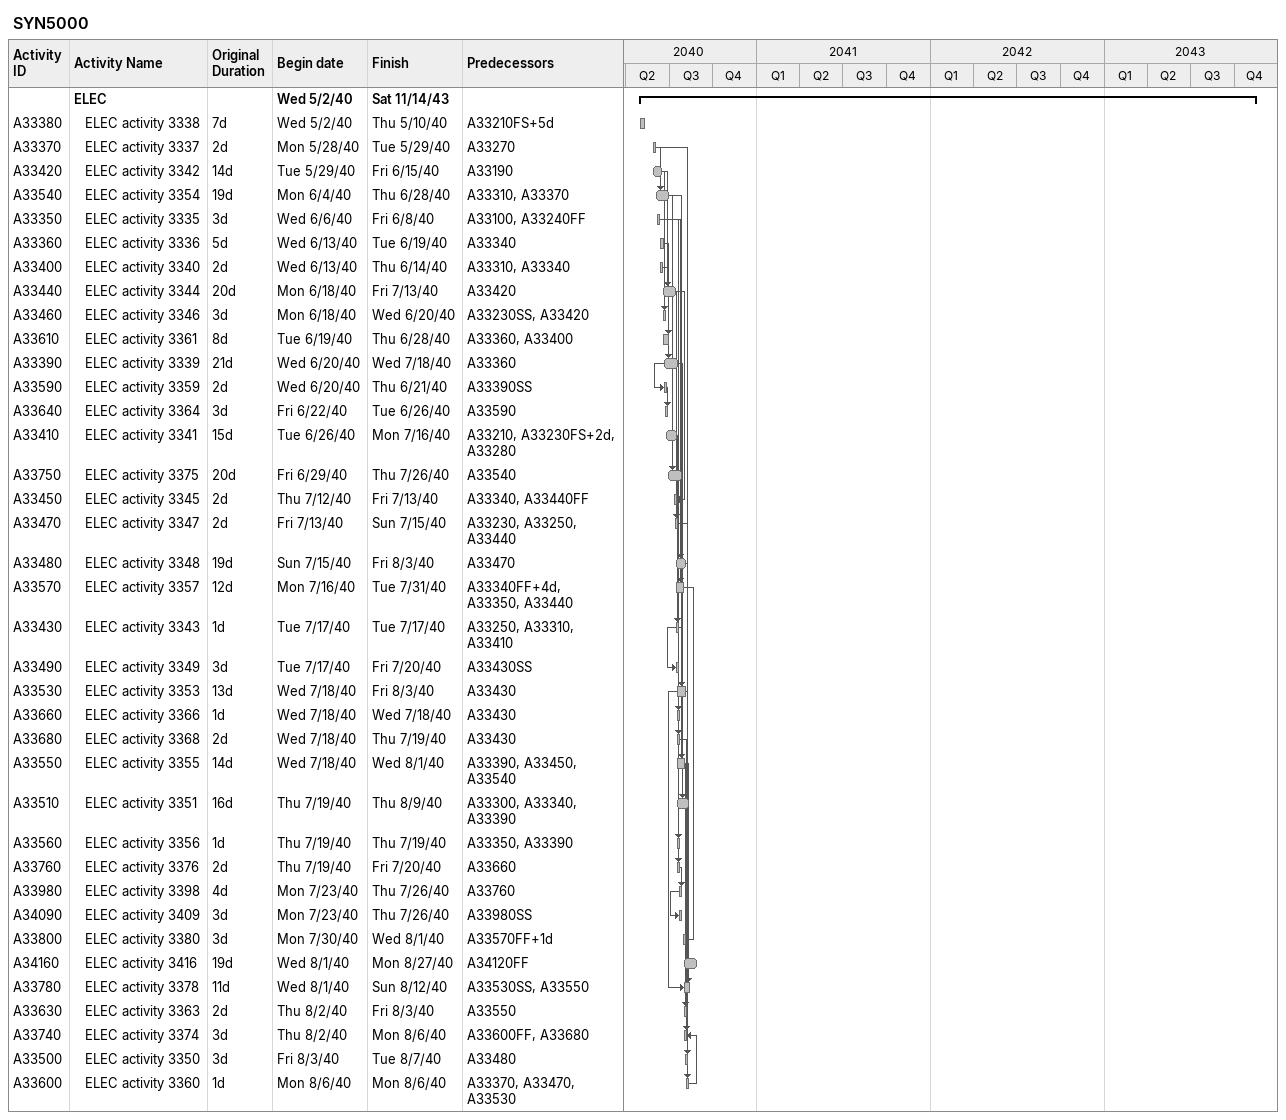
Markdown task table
SYN5000

| ID | Level | Task | Original duration | Start | Finish | Predecessors |
|---|---|---|---|---|---|---|
|  | 1 | **ELEC** |  | 2040-05-02 | 2043-11-14 |  |
| A33380 | 2 | ELEC activity 3338 | 7d | 2040-05-02 | 2040-05-10 | A33210FS+5d |
| A33370 | 2 | ELEC activity 3337 | 2d | 2040-05-28 | 2040-05-29 | A33270 |
| A33420 | 2 | ELEC activity 3342 | 14d | 2040-05-29 | 2040-06-15 | A33190 |
| A33540 | 2 | ELEC activity 3354 | 19d | 2040-06-04 | 2040-06-28 | A33310, A33370 |
| A33350 | 2 | ELEC activity 3335 | 3d | 2040-06-06 | 2040-06-08 | A33100, A33240FF |
| A33360 | 2 | ELEC activity 3336 | 5d | 2040-06-13 | 2040-06-19 | A33340 |
| A33400 | 2 | ELEC activity 3340 | 2d | 2040-06-13 | 2040-06-14 | A33310, A33340 |
| A33440 | 2 | ELEC activity 3344 | 20d | 2040-06-18 | 2040-07-13 | A33420 |
| A33460 | 2 | ELEC activity 3346 | 3d | 2040-06-18 | 2040-06-20 | A33230SS, A33420 |
| A33610 | 2 | ELEC activity 3361 | 8d | 2040-06-19 | 2040-06-28 | A33360, A33400 |
| A33390 | 2 | ELEC activity 3339 | 21d | 2040-06-20 | 2040-07-18 | A33360 |
| A33590 | 2 | ELEC activity 3359 | 2d | 2040-06-20 | 2040-06-21 | A33390SS |
| A33640 | 2 | ELEC activity 3364 | 3d | 2040-06-22 | 2040-06-26 | A33590 |
| A33410 | 2 | ELEC activity 3341 | 15d | 2040-06-26 | 2040-07-16 | A33210, A33230FS+2d, A33280 |
| A33750 | 2 | ELEC activity 3375 | 20d | 2040-06-29 | 2040-07-26 | A33540 |
| A33450 | 2 | ELEC activity 3345 | 2d | 2040-07-12 | 2040-07-13 | A33340, A33440FF |
| A33470 | 2 | ELEC activity 3347 | 2d | 2040-07-13 | 2040-07-15 | A33230, A33250, A33440 |
| A33480 | 2 | ELEC activity 3348 | 19d | 2040-07-15 | 2040-08-03 | A33470 |
| A33570 | 2 | ELEC activity 3357 | 12d | 2040-07-16 | 2040-07-31 | A33340FF+4d, A33350, A33440 |
| A33430 | 2 | ELEC activity 3343 | 1d | 2040-07-17 | 2040-07-17 | A33250, A33310, A33410 |
| A33490 | 2 | ELEC activity 3349 | 3d | 2040-07-17 | 2040-07-20 | A33430SS |
| A33530 | 2 | ELEC activity 3353 | 13d | 2040-07-18 | 2040-08-03 | A33430 |
| A33660 | 2 | ELEC activity 3366 | 1d | 2040-07-18 | 2040-07-18 | A33430 |
| A33680 | 2 | ELEC activity 3368 | 2d | 2040-07-18 | 2040-07-19 | A33430 |
| A33550 | 2 | ELEC activity 3355 | 14d | 2040-07-18 | 2040-08-01 | A33390, A33450, A33540 |
| A33510 | 2 | ELEC activity 3351 | 16d | 2040-07-19 | 2040-08-09 | A33300, A33340, A33390 |
| A33560 | 2 | ELEC activity 3356 | 1d | 2040-07-19 | 2040-07-19 | A33350, A33390 |
| A33760 | 2 | ELEC activity 3376 | 2d | 2040-07-19 | 2040-07-20 | A33660 |
| A33980 | 2 | ELEC activity 3398 | 4d | 2040-07-23 | 2040-07-26 | A33760 |
| A34090 | 2 | ELEC activity 3409 | 3d | 2040-07-23 | 2040-07-26 | A33980SS |
| A33800 | 2 | ELEC activity 3380 | 3d | 2040-07-30 | 2040-08-01 | A33570FF+1d |
| A34160 | 2 | ELEC activity 3416 | 19d | 2040-08-01 | 2040-08-27 | A34120FF |
| A33780 | 2 | ELEC activity 3378 | 11d | 2040-08-01 | 2040-08-12 | A33530SS, A33550 |
| A33630 | 2 | ELEC activity 3363 | 2d | 2040-08-02 | 2040-08-03 | A33550 |
| A33740 | 2 | ELEC activity 3374 | 3d | 2040-08-02 | 2040-08-06 | A33600FF, A33680 |
| A33500 | 2 | ELEC activity 3350 | 3d | 2040-08-03 | 2040-08-07 | A33480 |
| A33600 | 2 | ELEC activity 3360 | 1d | 2040-08-06 | 2040-08-06 | A33370, A33470, A33530 |
